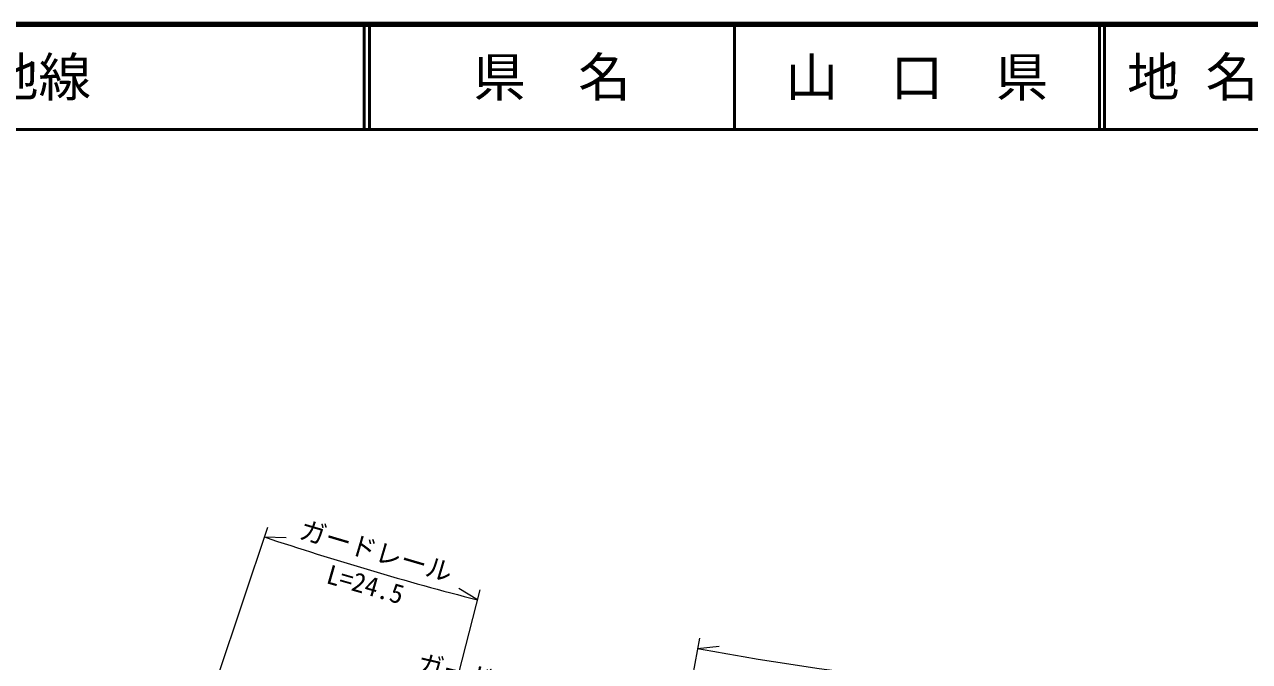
# Model space of a CAD drawing. Units: millimetres at full size, sheet at 1:1000; details may follow other scales. Extents: x 40000 to 680000, y 20000 to 380000.
# Drawn here: x 265404 to 382040, y 319379 to 380000 of the extents above; entities that cross this region are included whole.
import ezdxf
from ezdxf.enums import TextEntityAlignment as Align

# ---------------------------------------------------------------- set-up
doc = ezdxf.new("R2010")
doc.units = ezdxf.units.MM
doc.header["$LTSCALE"] = 1000
for name, color, linetype, lineweight in [('M-STR-HTXT', 7, 'Continuous', 13), ('M-TTL', 2, 'Continuous', 140), ('M-TTL-LINE', 7, 'Continuous', 50)]:
    doc.layers.add(name, color=color, linetype=linetype, lineweight=lineweight)
doc.layers.add('M-TTL-TXT', color=7, linetype='Continuous')
doc.styles.add('ＭＳ ゴシック', font='')
doc.styles.get('ＭＳ ゴシック').set_extended_font_data('MS Gothic')

msp = doc.modelspace()

# ---------------------------------------------------------------- linework, layer by layer
at = {"layer": 'M-STR-HTXT'}
for p, q in [((283821, 317944), (288558, 332177)), ((288242, 331228), (290330, 331165)), ((297563, 282634), (308790, 326211)), ((308541, 325242), (306754, 326322)), ((329664, 321606), (328397, 314722)), ((329483, 320623), (331559, 320851))]:
    msp.add_line(p, q, dxfattribs=at)
for start, end in [(251.58911, 255.55235), (259.56872, 277.13127)]:
    msp.add_arc((384886, 621566), 306000, start, end, dxfattribs=at)
at = {"layer": 'M-TTL'}
msp.add_line((680000, 380000), (40000, 380000), dxfattribs=at)
at = {"layer": 'M-TTL-LINE'}
for p, q in [((297750, 380000), (297750, 370000)), ((298250, 380000), (298250, 370000)), ((333000, 380000), (333000, 370000)), ((367750, 380000), (367750, 370000)), ((368250, 380000), (368250, 370000)), ((40000, 370000), (680000, 370000))]:
    msp.add_line(p, q, dxfattribs=at)

# ---------------------------------------------------------------- texts
at = {"layer": 'M-STR-HTXT', "style": 'ＭＳ ゴシック'}
for rotation, p in [(343.571, (298474, 328494)), (347.009, (309832, 316152))]:
    msp.add_text('ガードレール', height=1833, rotation=rotation, dxfattribs=at).set_placement(p, align=Align.BOTTOM_CENTER)
msp.add_text('L=24.5', height=1833, rotation=344.035, dxfattribs=at).set_placement((298120, 327597), align=Align.TOP_CENTER)
at = {"layer": 'M-TTL-TXT', "style": 'ＭＳ ゴシック'}
for s, p in [('主要地方道\u3000徳山徳地線', (216734, 375000)), ('地 名', (370380, 375000))]:
    msp.add_text(s, height=3666, dxfattribs=at).set_placement(p, align=Align.MIDDLE_LEFT)
for s, p in [('県\u3000名', (315625, 375000)), ('山\u3000口\u3000県', (350375, 375000))]:
    msp.add_text(s, height=3666, dxfattribs=at).set_placement(p, align=Align.MIDDLE_CENTER)

doc.saveas('drawing.dxf')
